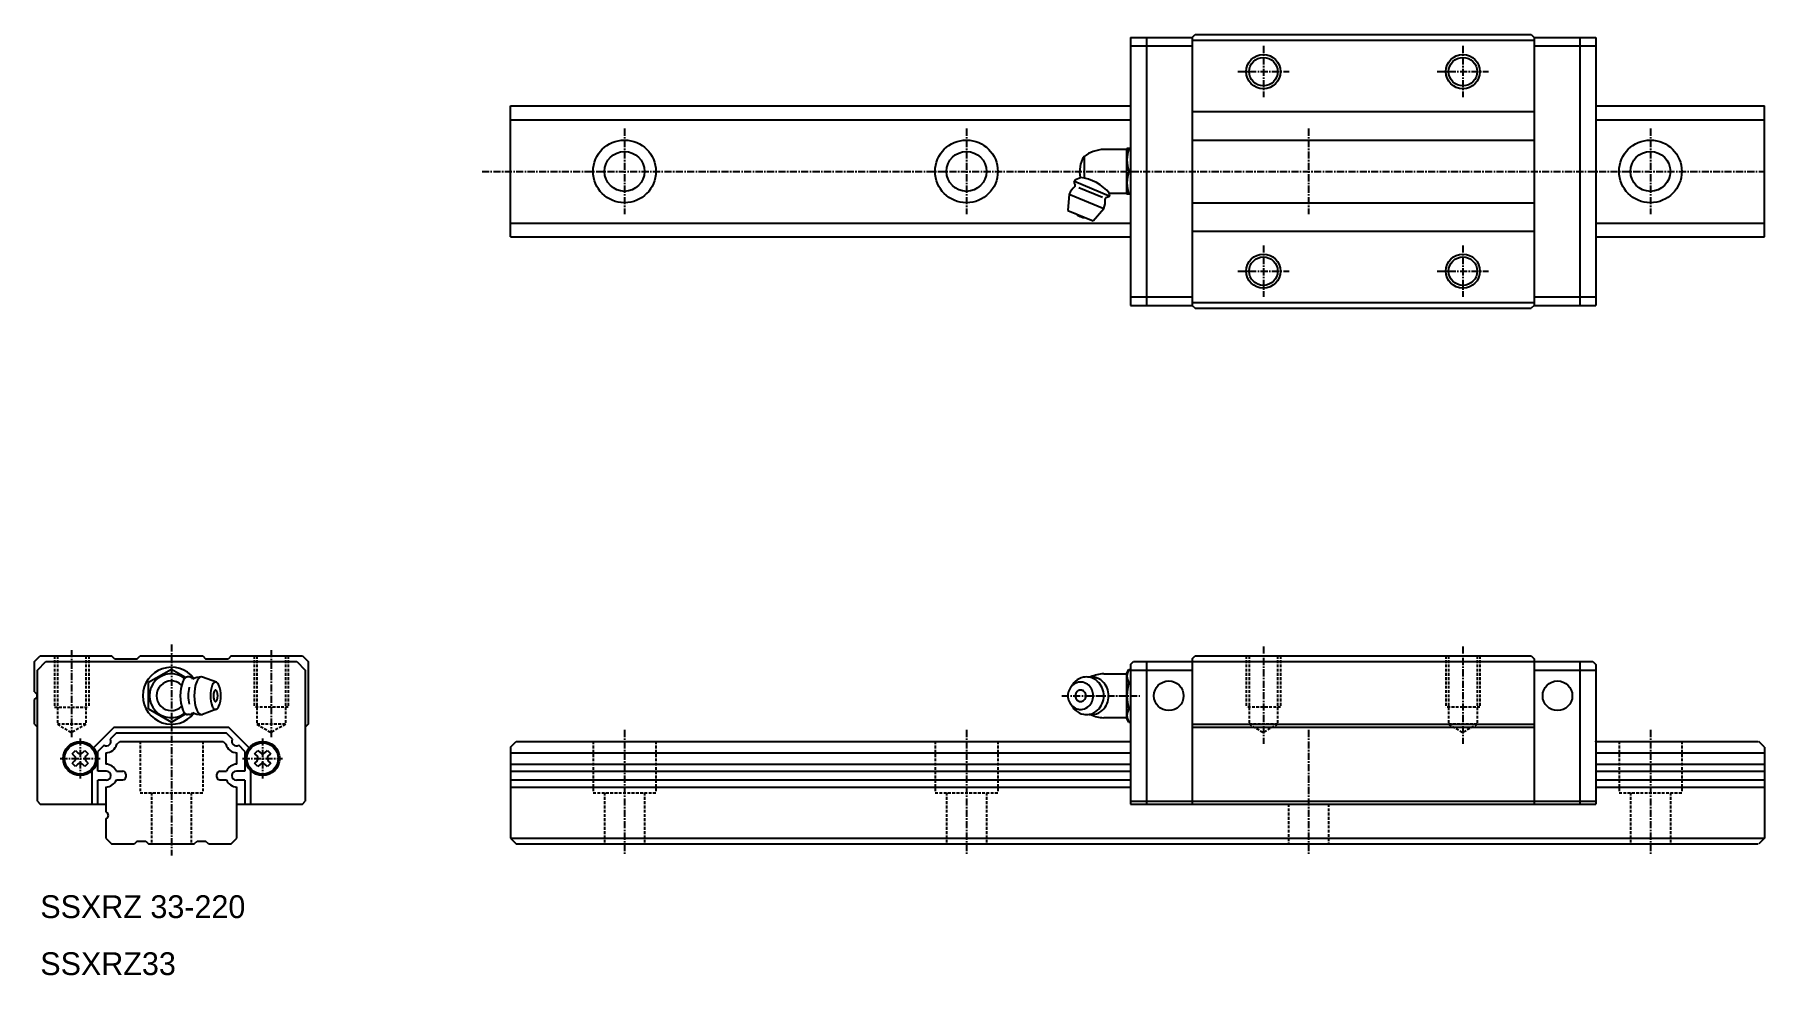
# Model space of a CAD drawing. Extents: x 9 to 313, y 10 to 175.
import ezdxf

# ---------------------------------------------------------------- set-up
doc = ezdxf.new("R2010")
doc.units = 0
doc.linetypes.add('CENTER', pattern=[2, 1.25, -0.25, 0.25, -0.25])
doc.linetypes.add('DASHED', pattern=[0.75, 0.5, -0.25])
doc.layers.get('0').update_dxf_attribs({"linetype": 'CONTINUOUS'})
doc.layers.add('CENTER', color=1, linetype='CENTER')

msp = doc.modelspace()

# ---------------------------------------------------------------- linework, layer by layer
at = {"color": 7, "linetype": 'CONTINUOUS'}
for p, q in [((201.299905, 174.499935), (212.099865, 174.499935)), ((201.299905, 174.499935), (201.299905, 127.499935)), ((201.299905, 172.999935), (212.099865, 172.999935)), ((204.099878, 174.499935), (204.099878, 127.499935)), ((212.099865, 173.999935), (272.099856, 173.999935)), ((212.099882, 174.499882), (212.599885, 174.999882)), ((212.099905, 174.499935), (212.099905, 127.499935)), ((212.599865, 174.999935), (271.599856, 174.999935)), ((271.599856, 174.999904), (272.099856, 174.499904)), ((272.099856, 174.499935), (282.899899, 174.499935)), ((272.099856, 172.999935), (282.899899, 172.999935)), ((272.099902, 174.499935), (272.099902, 127.499935)), ((280.099835, 174.499935), (280.099835, 127.499935)), ((282.899899, 174.499935), (282.899899, 127.499935)), ((92.499972, 162.499935), (201.299905, 162.499935)), ((92.499972, 139.499935), (92.499972, 162.499935)), ((212.099865, 161.499935), (272.099856, 161.499935)), ((282.899823, 162.499935), (312.499972, 162.499935)), ((312.499972, 139.499935), (312.499972, 162.499935)), ((92.499942, 160.067287), (201.299905, 160.067287)), ((282.899823, 160.067287), (312.499972, 160.067287)), ((200.574959, 154.849926), (196.574954, 154.849926)), ((200.574959, 154.849926), (200.574959, 147.149929)), ((200.66157, 154.999904), (200.574969, 154.849903)), ((201.299905, 154.99992), (200.661564, 154.99992)), ((212.099865, 156.499935), (272.099856, 156.499935)), ((193.131744, 153.599926), (193.131744, 149.819362)), ((191.361327, 149.072063), (191.572529, 148.562183)), ((191.514408, 149.441646), (191.361331, 149.072086)), ((191.437864, 149.256855), (197.535474, 146.731144)), ((192.636372, 149.906368), (191.514397, 149.441631)), ((201.007983, 150.999935), (201.299905, 150.999935)), ((190.501659, 146.996677), (190.299905, 144.157787)), ((190.50167, 146.996654), (196.599265, 144.470943)), ((192.22222, 148.17429), (196.36847, 146.456859)), ((197.458924, 146.546367), (196.949025, 146.335163)), ((197.427966, 147.360195), (197.611991, 146.915912)), ((197.612013, 146.91592), (197.458942, 146.546367)), ((200.574959, 147.149929), (197.611994, 147.149929)), ((200.574963, 147.149906), (200.661564, 146.999912)), ((201.299905, 146.999935), (200.661564, 146.999935)), ((190.29991, 144.157772), (194.734534, 142.320888)), ((194.734518, 142.320873), (196.599257, 144.470936)), ((212.099865, 145.499935), (272.099856, 145.499935)), ((92.499942, 141.932583), (201.299905, 141.932583)), ((212.099865, 140.499935), (272.099856, 140.499935)), ((282.899823, 141.932583), (312.499972, 141.932583)), ((92.499972, 139.499935), (201.299905, 139.499935)), ((282.899823, 139.499935), (312.499972, 139.499935)), ((201.299905, 128.999935), (212.099865, 128.999935)), ((201.299905, 127.499935), (212.099865, 127.499935)), ((212.099865, 127.999935), (272.099856, 127.999935)), ((212.09987, 127.499904), (212.599855, 126.999912)), ((272.099841, 127.49992), (271.599841, 126.999927)), ((272.099856, 128.999935), (282.899899, 128.999935)), ((272.099856, 127.499935), (282.899899, 127.499935)), ((212.599849, 126.999935), (271.599841, 126.999935)), ((8.999937, 64.999876), (10.000061, 66.000023)), ((8.999937, 59.668136), (8.999937, 64.999876)), ((9.499988, 63.499977), (11.000006, 64.999984)), ((10.000074, 66.000015), (22.499939, 66.000015)), ((10.999952, 65), (54.999937, 65)), ((22.99998, 65.499984), (22.499936, 66.000023)), ((22.999952, 65.5), (26.999952, 65.5)), ((26.999958, 65.499977), (27.500001, 66.000015)), ((27.500006, 66.000015), (38.499933, 66.000015)), ((38.499938, 66.000015), (38.999981, 65.499977)), ((38.999922, 65.5), (42.999922, 65.5)), ((43.499981, 66.000023), (42.999959, 65.500007)), ((43.499978, 66.000015), (55.999891, 66.000015)), ((54.999958, 65), (56.499948, 63.500015)), ((55.999899, 66.000023), (56.999937, 64.999965)), ((56.999937, 64.999965), (56.999937, 54)), ((201.299905, 64.499972), (201.799895, 64.999976)), ((201.299905, 64.499973), (201.299905, 39.99995)), ((201.79989, 64.999981), (212.099905, 64.999981)), ((204.099893, 64.999981), (204.099893, 39.999981)), ((212.09988, 64.999966), (272.099871, 64.999966)), ((212.099905, 65.500015), (212.599855, 65.999979)), ((212.099905, 65.500015), (212.099905, 39.99995)), ((212.599865, 65.999981), (271.599871, 65.999981)), ((271.599856, 65.999973), (272.099894, 65.499928)), ((272.099871, 64.999981), (282.399838, 64.999981)), ((272.099902, 65.499929), (272.099902, 39.99995)), ((280.09985, 64.999981), (280.09985, 39.999981)), ((282.399838, 64.999975), (282.899899, 64.499908)), ((282.899899, 64.499904), (282.899899, 39.99995)), ((9.499937, 40.5), (9.499937, 63.499954)), ((28.999923, 58.999984), (28.999923, 61.309402)), ((32.999941, 63.618828), (28.999925, 61.309417)), ((35.487419, 62.182693), (32.999935, 63.618843)), ((36.190606, 62.299988), (35.821053, 62.299988)), ((40.887734, 61.376953), (38.440422, 62.268402)), ((56.499937, 63.499984), (56.499937, 40.500015)), ((190.732875, 60.424716), (191.096989, 60.958983)), ((196.575122, 62.849987), (200.574982, 62.849987)), ((200.574982, 62.849986), (200.574982, 55.149976)), ((200.574984, 62.849983), (201.007998, 63.599985)), ((201.00799, 63.599987), (201.299905, 63.599987)), ((201.008001, 61.299984), (201.299905, 61.299984)), ((201.299905, 63.499981), (212.099905, 63.499981)), ((272.099871, 63.499981), (282.899838, 63.499981)), ((8.999937, 54.000015), (8.999937, 58.331894)), ((9.00003, 59.66806), (9.334055, 59.334038)), ((9.00003, 58.331924), (9.334043, 58.665931)), ((28.999923, 56.690582), (28.999923, 58.999984)), ((28.999931, 56.690574), (32.999934, 54.381172)), ((32.999934, 54.381172), (35.487418, 55.817322)), ((36.190606, 55.699997), (35.821053, 55.699997)), ((40.887733, 56.62307), (38.437955, 55.73072)), ((191.096993, 57.041008), (190.73288, 57.575276)), ((191.096996, 57.041013), (191.112809, 57.017998)), ((200.574982, 55.149975), (196.575122, 55.149975)), ((201.007993, 54.399977), (200.57498, 55.149979)), ((201.007998, 56.699993), (201.299905, 56.699993)), ((8.999945, 54.00003), (9.499945, 53.50003)), ((22.949993, 53.5), (19.334355, 49.884346)), ((23.36423, 52.500015), (22.282144, 51.41793)), ((22.949949, 53.5), (43.049925, 53.5)), ((23.364195, 52.5), (42.635694, 52.5)), ((43.717784, 51.417915), (42.635698, 52.500007)), ((46.665594, 49.88433), (43.049946, 53.5)), ((56.99995, 53.999992), (56.499958, 53.500007)), ((201.007981, 54.39999), (201.299905, 54.39999)), ((212.09988, 53.999981), (272.099871, 53.999981)), ((212.09988, 53.499996), (272.099871, 53.499996)), ((15.578751, 48.837661), (16.162296, 49.421211)), ((15.578772, 48.837654), (16.027512, 48.388916)), ((16.162317, 49.421196), (16.611055, 48.972458)), ((17.38887, 48.972458), (17.837609, 49.421196)), ((17.8376, 49.421219), (18.421155, 48.837661)), ((17.972415, 48.388908), (18.421154, 48.837646)), ((20.099943, 45.800018), (20.099943, 49.235763)), ((21.182073, 50.317848), (20.099986, 49.235763)), ((21.499937, 48.986984), (21.499937, 47.013015)), ((23.432633, 50.499984), (23.932654, 50.999984)), ((23.932585, 51), (42.067289, 51)), ((42.067317, 50.999954), (42.567338, 50.499954)), ((44.499937, 47.013015), (44.499937, 48.986984)), ((45.899941, 49.235748), (44.817856, 50.31784)), ((45.899931, 49.235763), (45.899931, 45.800018)), ((47.578741, 48.837661), (48.162296, 49.421219)), ((47.578742, 48.837646), (48.027481, 48.388908)), ((48.162297, 49.421203), (48.611036, 48.972465)), ((49.388851, 48.972465), (49.837589, 49.421203)), ((49.837589, 49.421219), (50.421144, 48.837661)), ((49.972406, 48.388916), (50.421144, 48.837654)), ((92.499942, 49.999935), (92.499942, 33.99995)), ((92.499942, 48.98698), (201.299905, 48.98698)), ((92.499995, 49.999972), (93.499972, 50.999951)), ((93.499972, 50.99995), (201.299905, 50.99995)), ((282.899838, 48.98698), (312.500002, 48.98698)), ((282.899899, 50.999935), (311.39989, 50.999935)), ((312.499949, 49.999972), (311.499972, 50.999951)), ((312.500002, 49.999935), (312.500002, 33.99995)), ((16.16231, 46.578819), (15.578754, 47.162376)), ((16.027504, 47.611091), (15.578766, 47.162346)), ((16.61105, 47.027542), (16.16231, 46.578804)), ((17.837617, 46.578804), (17.388878, 47.027549)), ((18.421151, 47.162353), (17.837606, 46.578811)), ((18.421162, 47.162353), (17.972422, 47.611091)), ((19.099943, 40), (19.099943, 45.857589)), ((21.599958, 45.800064), (20.099958, 45.800064)), ((23.344105, 45.750053), (24.499973, 45.750053)), ((41.499973, 45.750038), (42.655842, 45.750038)), ((45.899943, 45.800064), (44.399943, 45.800064)), ((46.899931, 45.857589), (46.899931, 40.000015)), ((48.027485, 47.611099), (47.578745, 47.162361)), ((48.1623, 46.578819), (47.578745, 47.162376)), ((48.611039, 47.027549), (48.1623, 46.578804)), ((49.837585, 46.578804), (49.388847, 47.027542)), ((50.421141, 47.162376), (49.837585, 46.578819)), ((50.421141, 47.162361), (49.972403, 47.611099)), ((92.499942, 47.013012), (201.299905, 47.013012)), ((92.499942, 45.750027), (201.299905, 45.750027)), ((282.899838, 47.013012), (312.500002, 47.013012)), ((282.899838, 45.750027), (312.500002, 45.750027)), ((20.099943, 40.000015), (20.099943, 44.200027)), ((21.599962, 44.20005), (20.099962, 44.200058)), ((21.499937, 42.986999), (21.499937, 38.668136)), ((23.344089, 44.250053), (24.499973, 44.250053)), ((24.999937, 45.25), (24.999937, 44.75)), ((40.999937, 44.75), (40.999937, 45.25)), ((41.499973, 44.250038), (42.655872, 44.250038)), ((45.899939, 44.200042), (44.399939, 44.200035)), ((44.499937, 34.000015), (44.499937, 42.986999)), ((45.899931, 44.200027), (45.899931, 40.000015)), ((92.499942, 44.250027), (201.299905, 44.250027)), ((92.499942, 42.985775), (201.299905, 42.985775)), ((282.899838, 44.250027), (312.499972, 44.250027)), ((282.899899, 42.985775), (312.500002, 42.985775)), ((9.499994, 40.499992), (10, 40)), ((9.999983, 40.000015), (21.499937, 40.000015)), ((44.499937, 40.000015), (55.999968, 40.000015)), ((55.999973, 40.000023), (56.499937, 40.499992)), ((201.299905, 40.499981), (212.099905, 40.499981)), ((201.299905, 39.99995), (282.899899, 39.99995)), ((212.09988, 40.499996), (272.099871, 40.499996)), ((272.099871, 40.499981), (282.899838, 40.499981)), ((21.499937, 37.331909), (21.499937, 34.000015)), ((21.500011, 37.331939), (21.834024, 37.665954)), ((21.500022, 38.668068), (21.834035, 38.33406)), ((21.499976, 34.000007), (22.499977, 33.000007)), ((26.999983, 33.500015), (26.499982, 33.000007)), ((26.999937, 33.500015), (28.499952, 33.500015)), ((28.499979, 33.500007), (28.999979, 33.000007)), ((36.999992, 33), (37.499992, 33.5)), ((37.499937, 33.500015), (38.999937, 33.500015)), ((39.499988, 33.000023), (38.999977, 33.50003)), ((43.499972, 33.000015), (44.499973, 34.000015)), ((92.499972, 34.000015), (93.500037, 32.99995)), ((92.500021, 33.999966), (312.499923, 33.999966)), ((312.499972, 34.000015), (311.499972, 33.000015)), ((22.499937, 33.000015), (26.499937, 33.000015)), ((28.999937, 33.000015), (28.999952, 33.000015)), ((28.999952, 33.000015), (36.999937, 33.000015)), ((39.499937, 33.000015), (43.499937, 33.000015)), ((93.500037, 32.99995), (311.39989, 32.99995))]:
    msp.add_line(p, q, dxfattribs=at)
at = {"color": 3, "linetype": 'DASHED'}
for p, q in [((12.499937, 66.000015), (12.499937, 57.000015)), ((12.999937, 66.000015), (12.999937, 54.000015)), ((17.999937, 66.000015), (17.999937, 54.000015)), ((18.499937, 66.000015), (18.499937, 57.000015)), ((47.499937, 66.000015), (47.499937, 57.000015)), ((47.999937, 66.000015), (47.999937, 54.000015)), ((52.999937, 66.000015), (52.999937, 54.000015)), ((53.499937, 66.000015), (53.499937, 57.000015)), ((221.599867, 65.999976), (221.599867, 56.999976)), ((222.099867, 65.999976), (222.099867, 53.999976)), ((227.099867, 65.999976), (227.099867, 53.999976)), ((227.599867, 65.999976), (227.599867, 56.999976)), ((256.599867, 65.999976), (256.599867, 56.999976)), ((257.099867, 65.999976), (257.099867, 53.999976)), ((262.099867, 65.999976), (262.099867, 53.999976)), ((262.599867, 65.999976), (262.599867, 56.999976)), ((12.499937, 57.000015), (18.499937, 57.000015)), ((53.499937, 57.000015), (47.499937, 57.000015)), ((227.599867, 56.999976), (221.599867, 56.999976)), ((262.599867, 56.999976), (256.599867, 56.999976)), ((12.999937, 54.000015), (15.499937, 52.556639)), ((17.999937, 54.000015), (12.999937, 54.000015)), ((17.999937, 54.000015), (15.499937, 52.556639)), ((47.999937, 54.000015), (50.499937, 52.556639)), ((52.999937, 54.000015), (47.999937, 54.000015)), ((52.999937, 54.000015), (50.499937, 52.556639)), ((222.099867, 53.999976), (224.599867, 52.556601)), ((227.099867, 53.999976), (222.099867, 53.999976)), ((227.099867, 53.999976), (224.599867, 52.556601)), ((257.099867, 53.999976), (259.599867, 52.556601)), ((262.099867, 53.999976), (257.099867, 53.999976)), ((262.099867, 53.999976), (259.599867, 52.556601)), ((27.499937, 51.000016), (27.499937, 42.000016)), ((38.499937, 51.000016), (38.499937, 42.000016)), ((106.999942, 50.99995), (106.999942, 41.99995)), ((117.999942, 50.99995), (117.999942, 41.99995)), ((166.999926, 50.99995), (166.999926, 41.99995)), ((177.999926, 50.99995), (177.999926, 41.99995)), ((286.999926, 50.99995), (286.999926, 41.99995)), ((297.999926, 50.99995), (297.999926, 41.99995)), ((27.499937, 42.000016), (38.499937, 42.000016)), ((29.499937, 42.000016), (29.499937, 33.000015)), ((36.499937, 42.000016), (36.499937, 33.000015)), ((106.999942, 41.99995), (117.999942, 41.99995)), ((108.999942, 41.99995), (108.999942, 32.99995)), ((115.999942, 41.99995), (115.999942, 32.99995)), ((166.999926, 41.99995), (177.999926, 41.99995)), ((168.999926, 41.99995), (168.999926, 32.99995)), ((175.999926, 41.99995), (175.999926, 32.99995)), ((228.999926, 39.99995), (228.999926, 32.99995)), ((235.999926, 39.99995), (235.999926, 32.99995)), ((286.999926, 41.99995), (297.999926, 41.99995)), ((288.999926, 41.99995), (288.999926, 32.99995)), ((295.999926, 41.99995), (295.999926, 32.99995))]:
    msp.add_line(p, q, dxfattribs=at)
at = {"color": 3, "linetype": 'CONTINUOUS'}
for centre in [(224.599902, 168.499935), (259.599902, 168.499935), (224.599902, 133.499935), (259.599902, 133.499935)]:
    msp.add_circle(centre, 3, dxfattribs=at)
at = {"color": 7, "linetype": 'CONTINUOUS'}
for centre, radius in [((224.599902, 168.499935), 2.5), ((259.599902, 168.499935), 2.5), ((112.499942, 150.99995), 5.5), ((172.499926, 150.99995), 5.5), ((292.499926, 150.99995), 5.5), ((112.499942, 150.99995), 3.5), ((172.499926, 150.99995), 3.5), ((292.499926, 150.99995), 3.5), ((224.599902, 133.499935), 2.5), ((259.599902, 133.499935), 2.5), ((207.999881, 58.999981), 2.599999), ((276.199862, 58.999981), 2.599999), ((16.999937, 48), 2.999999), ((16.999937, 48), 2.75), ((48.999937, 48), 2.999999), ((48.999937, 48), 2.75)]:
    msp.add_circle(centre, radius, dxfattribs=at)
for centre, radius, start, end in [((196.803077, 148.854275), 5.999997, 92.178871, 127.726128), ((206.608073, 152.99992), 5.946512, 160.346466, 199.653458), ((197.047097, 150.99992), 4.699998, 146.413773, 193.178802), ((191.500652, 141.987423), 7.999998, 40.189182, 83.034012), ((206.608073, 148.999935), 5.946512, 160.346466, 199.653458), ((193.550449, 145.733822), 3.300001, 128.16394, 157.499847), ((191.387745, 148.485668), 0.200001, 308.164124, 22.500431), ((193.550449, 145.733822), 3.299999, 337.5, 6.835998), ((197.025567, 146.150417), 0.2, 112.499573, 186.835464), ((193.680465, 146.047695), 3.2, 229.290024, 265.709991), ((32.999937, 59), 4.999999, 37.387047, 322.612549), ((32.999921, 59), 3.849999, 52.507736, 307.492126), ((32.999921, 59), 2.599998, 46.621258, 313.378754), ((41.865913, 58.999977), 7.307859, 159.761932, 200.237946), ((36.323562, 61.053276), 1.397423, 121.100311, 160.143906), ((35.821057, 61.795189), 0.504785, 90.903168, 115.752029), ((36.190607, 61.795189), 0.504785, 64.247971, 90.902817), ((35.688101, 61.053276), 1.397423, 39.427479, 58.899673), ((38.266033, 58.999984), 3.300003, 89.999985, 117.054504), ((44.310891, 58.999977), 7.307859, 159.761932, 200.237946), ((38.76854, 61.053276), 1.397423, 121.100296, 160.143906), ((38.266035, 61.795189), 0.504782, 68.687515, 115.751984), ((45.147443, 58.999984), 5.306932, 159.730652, 200.269333), ((41.125192, 60.492477), 1.016733, 121.051376, 160.104004), ((40.76051, 61.031761), 0.368218, 64.286964, 115.712906), ((40.395827, 60.492477), 1.016734, 19.895979, 58.948532), ((36.373574, 58.999984), 5.306932, 339.730652, 20.269337), ((192.8297, 58.999981), 2.529794, 133.386063, 226.613876), ((192.543191, 59.256204), 2.147021, 101.036324, 132.526337), ((193.980126, 58.999981), 3.478466, 133.386063, 145.806793), ((193.586177, 59.352287), 2.952154, 101.036324, 132.526321), ((192.517215, 59.348784), 2.051195, 79.180748, 100.819199), ((192.491239, 59.256204), 2.147021, 47.473598, 78.963623), ((193.550459, 59.479585), 2.820394, 89.999977, 100.819191), ((193.550459, 59.479585), 2.820394, 79.180748, 89.999977), ((192.20473, 58.999981), 2.529793, 313.386078, 46.613884), ((194.410128, 59.479585), 2.820393, 89.999977, 98.765785), ((193.514742, 59.352287), 2.952155, 47.473614, 78.963623), ((196.80312, 56.854321), 6, 92.177719, 114.893784), ((194.410128, 59.479585), 2.820393, 79.180748, 89.999977), ((194.37441, 59.352286), 2.952155, 47.473614, 78.963615), ((193.120793, 58.999981), 3.478466, 313.386078, 46.613884), ((193.980461, 58.999981), 3.478465, 313.386078, 46.61388), ((202.743587, 62.449993), 2.082014, 146.471832, 213.52861), ((208.469945, 58.999995), 7.808372, 162.869141, 197.130844), ((8.999937, 59), 0.472391, 0, 44.999836), ((8.999937, 59), 0.472391, 315.000153, 0), ((41.236858, 58.999984), 5.306936, 163.626358, 196.372772), ((42.593759, 58.999984), 2.21575, 159.773819, 200.226166), ((40.912906, 59.622322), 0.423399, 121.118462, 160.158768), ((40.912905, 58.377647), 0.423398, 199.841202, 238.881424), ((40.760508, 58.152778), 0.152796, 244.233658, 295.766327), ((40.760509, 59.847191), 0.152796, 64.233658, 115.766342), ((40.608112, 59.622322), 0.423397, 19.841225, 58.881424), ((40.608111, 58.377647), 0.423399, 301.118469, 340.158783), ((38.927258, 58.999984), 2.21575, 339.773804, 20.226175), ((192.647416, 58.999981), 1.054076, 133.386078, 226.613892), ((192.528039, 58.893223), 0.89459, 227.473618, 258.963562), ((192.528039, 59.106739), 0.89459, 101.036369, 132.526337), ((192.517215, 58.854647), 0.854662, 259.180725, 280.819214), ((192.517215, 59.145315), 0.854661, 79.180725, 100.819214), ((192.506391, 58.893223), 0.89459, 281.036377, 312.526306), ((192.506391, 59.106739), 0.89459, 47.473614, 78.96357), ((192.387014, 58.999981), 1.054076, 313.386047, 46.613884), ((36.323559, 56.946693), 1.397425, 199.856079, 238.899643), ((35.821053, 56.20478), 0.504785, 244.24794, 270.393188), ((36.190609, 56.20478), 0.504788, 270.392853, 295.752045), ((35.688103, 56.946693), 1.397424, 301.100342, 320.57019), ((38.266033, 58.999984), 3.300001, 242.945496, 269.999969), ((38.768537, 56.946693), 1.397425, 199.856079, 238.899628), ((38.266031, 56.20478), 0.504785, 244.247864, 289.935699), ((41.12519, 57.507492), 1.016734, 199.895981, 238.948532), ((40.760507, 56.968208), 0.368218, 244.286957, 295.712891), ((40.395825, 57.507492), 1.016733, 301.051392, 340.104004), ((192.543191, 58.743757), 2.147021, 227.473587, 258.963623), ((193.980126, 58.999981), 3.478467, 214.652924, 226.613892), ((193.586177, 58.647674), 2.952155, 227.473618, 258.963623), ((192.517215, 58.651177), 2.051194, 259.180756, 280.819214), ((192.491239, 58.743757), 2.147021, 281.036316, 312.526337), ((193.550459, 58.520376), 2.820393, 259.180756, 280.819183), ((194.410128, 58.520376), 2.820392, 261.237854, 280.819183), ((193.514742, 58.647674), 2.952154, 281.036316, 312.526337), ((196.803121, 61.145641), 6, 245.106216, 267.822266), ((194.37441, 58.647675), 2.952155, 281.036316, 312.526337), ((202.743587, 55.54997), 2.082014, 146.471329, 213.527618), ((16.999937, 49.361374), 0.55, 225, 315), ((21.599943, 51), 0.799997, 238.506805, 31.493561), ((21.428724, 51.068756), 2.082997, 271.959198, 344.154327), ((44.571165, 51.068756), 2.082997, 195.845657, 268.040405), ((44.399931, 51), 0.800002, 148.506439, 301.493134), ((48.999937, 49.361374), 0.55, 225, 315), ((15.638578, 48), 0.55, 315, 45), ((16.999937, 46.638641), 0.55, 45, 135), ((18.361311, 48), 0.55, 135, 225), ((21.428739, 44.931228), 2.082999, 23.145874, 88.041206), ((21.599943, 45), 0.800003, 269.999939, 89.999725), ((24.499937, 45.25), 0.5, 0, 90), ((41.499937, 45.25), 0.5, 90, 180), ((44.57115, 44.931228), 2.082997, 91.95916, 156.854126), ((44.399931, 45), 0.800003, 90.000275, 270.000061), ((47.638578, 48), 0.55, 315.000061, 44.999931), ((48.999937, 46.638641), 0.55, 45, 135), ((50.361311, 48), 0.55, 135, 225), ((21.428724, 45.068771), 2.082997, 271.959198, 336.854095), ((24.499937, 44.75), 0.5, 270, 0), ((41.499937, 44.75), 0.5, 180, 270), ((44.571165, 45.068771), 2.082997, 203.145889, 268.040405), ((21.499937, 38.000015), 0.472391, 315.000092, 0), ((21.499937, 38.000015), 0.472392, 0, 44.99992)]:
    msp.add_arc(centre, radius, start, end, dxfattribs=at)
for p in [(201.299905, 150.999935), (282.899899, 150.999935), (32.999937, 66.000015), (201.299905, 50.99995), (282.899899, 50.999935), (32.999937, 33.000015)]:
    msp.add_point(p, dxfattribs=at)
at = {"layer": 'CENTER', "color": 1, "linetype": 'CENTER'}
for p, q in [((224.599902, 172.999935), (224.599902, 163.999935)), ((259.599902, 172.999935), (259.599902, 163.999935)), ((220.099902, 168.499935), (229.099902, 168.499935)), ((255.099902, 168.499935), (264.099902, 168.499935)), ((112.499942, 158.49995), (112.499942, 143.49995)), ((172.499926, 158.49995), (172.499926, 143.49995)), ((232.499926, 158.49995), (232.499926, 143.49995)), ((292.499926, 158.49995), (292.499926, 143.49995)), ((87.499972, 150.999935), (312.499972, 150.999935)), ((224.599902, 137.999935), (224.599902, 128.999935)), ((259.599902, 137.999935), (259.599902, 128.999935)), ((220.099902, 133.499935), (229.099902, 133.499935)), ((255.099902, 133.499935), (264.099902, 133.499935)), ((15.499937, 67.007171), (15.499937, 51.607177)), ((32.999937, 68.000015), (32.999937, 31.000015)), ((50.499937, 67.007171), (50.499937, 51.607177)), ((224.599867, 67.640976), (224.599867, 50.556601)), ((259.599867, 67.640976), (259.599867, 50.556601)), ((189.225908, 58.999981), (202.909335, 58.999981)), ((112.499942, 52.999935), (112.499942, 30.99995)), ((172.499926, 52.999935), (172.499926, 30.99995)), ((232.499926, 52.999935), (232.499926, 30.99995)), ((292.499926, 52.999935), (292.499926, 30.99995)), ((16.999937, 51.5), (16.999937, 44.5)), ((48.999937, 51.5), (48.999937, 44.5)), ((13.499937, 48), (20.499937, 48)), ((45.499937, 48), (52.499937, 48))]:
    msp.add_line(p, q, dxfattribs=at)

# ---------------------------------------------------------------- texts
at = {"color": 7, "linetype": 'CONTINUOUS'}
for s, p in [('SSXRZ 33-220', (10, 20)), ('SSXRZ33', (10, 10))]:
    msp.add_text(s, height=4, dxfattribs=at).set_placement(p)

doc.saveas('drawing.dxf')
